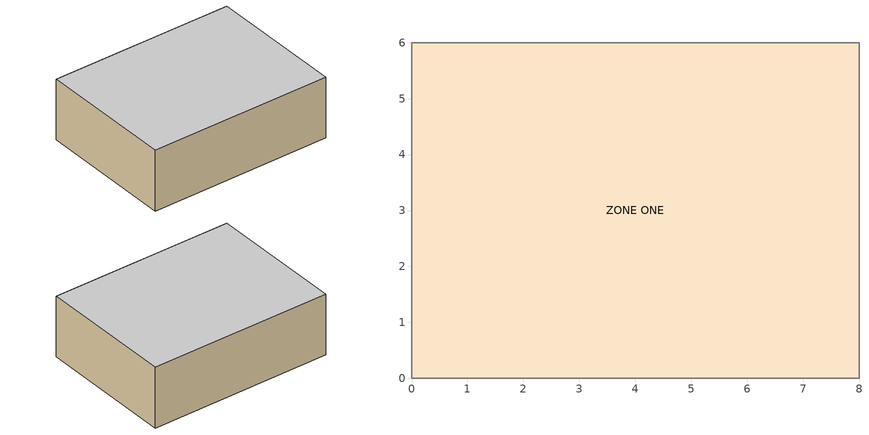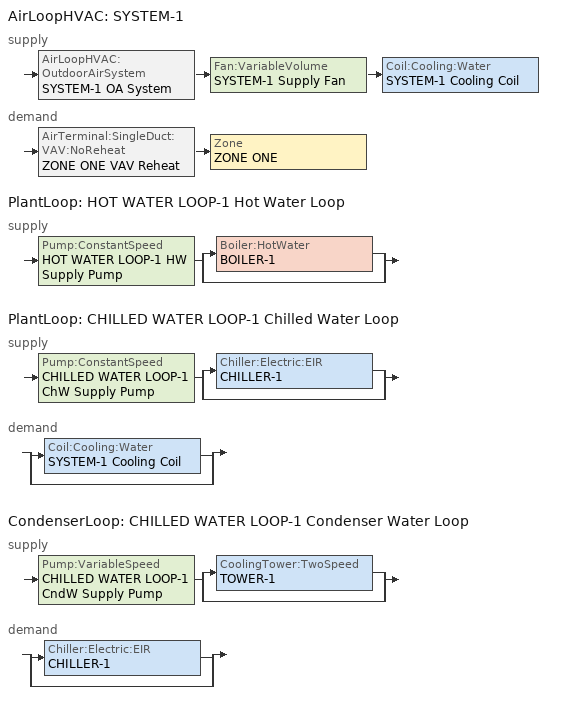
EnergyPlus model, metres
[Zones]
ZONE ONE
 floor adiabatic (LTWALL): 0,0 0,6 8,6 8,0 z0
 wall adiabatic (LTWALL): 8,6 0,6 0,0 8,0 8,6 z0:2.7
 ceiling adiabatic (LTWALL): 0,6 0,0 8,0 8,6 z2.7
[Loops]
AirLoopHVAC 'SYSTEM-1'
 supply: AirLoopHVAC:OutdoorAirSystem 'SYSTEM-1 OA System' > Fan:VariableVolume 'SYSTEM-1 Supply Fan' > Coil:Cooling:Water 'SYSTEM-1 Cooling Coil'
 demand: AirTerminal:SingleDuct:VAV:NoReheat 'ZONE ONE VAV Reheat' > Zone 'ZONE ONE'
PlantLoop 'HOT WATER LOOP-1 Hot Water Loop'
 supply: Pump:ConstantSpeed 'HOT WATER LOOP-1 HW Supply Pump' > split
  | Boiler:HotWater 'BOILER-1'
  | bypass
PlantLoop 'CHILLED WATER LOOP-1 Chilled Water Loop'
 supply: Pump:ConstantSpeed 'CHILLED WATER LOOP-1 ChW Supply Pump' > split
  | Chiller:Electric:EIR 'CHILLER-1'
  | bypass
 demand: split
  | Coil:Cooling:Water 'SYSTEM-1 Cooling Coil'
  | bypass
CondenserLoop 'CHILLED WATER LOOP-1 Condenser Water Loop'
 supply: Pump:VariableSpeed 'CHILLED WATER LOOP-1 CndW Supply Pump' > split
  | CoolingTower:TwoSpeed 'TOWER-1'
  | bypass
 demand: split
  | Chiller:Electric:EIR 'CHILLER-1'
  | bypass
[Site:Location]
DES_MOINES_IA_USA Design_Conditions: Latitude {deg}=41.53; Longitude {deg}=-93.65; Time Zone {hr}=-6; Elevation {m}=294
[SizingPeriod:DesignDay]
DES_MOINES Ann Clg 1% Condns DB=>MWB: Month=7; Day of Month=21; Day Type=SummerDesignDay; Maximum Dry-Bulb Temperature {C}=32.4; Daily Dry-Bulb Temperature Range {deltaC}=10.2; Humidity Condition Type=Wetbulb; Wetbulb or DewPoint at Maximum Dry-Bulb {C}=23.8; Barometric Pressure {Pa}=97843; Wind Speed {m/s}=5.5; Wind Direction {deg}=190; Rain Indicator=No; Snow Indicator=No; Daylight Saving Time Indicator=No; Solar Model Indicator=ASHRAEClearSky; Sky Clearness=1
[Building]
Case CC120: North Axis {deg}=0; Terrain=Country; Loads Convergence Tolerance Value=0.04; Temperature Convergence Tolerance Value {deltaC}=0.004; Solar Distribution=FullInteriorAndExterior; Minimum Number of Warmup Days=6
[Material] Roughness=VeryRough; Thickness {m}=1; Conductivity {W/m-K}=0.04; Density {kg/m3}=32.03; Specific Heat {J/kg-K}=830; Thermal Absorptance=1e-07; Solar Absorptance=1e-07; Visible Absorptance=1e-07
INSULATION-EXT; INSULATION-INT
[Construction]
LTWALL: INSULATION-EXT, INSULATION-INT
[Zone]
ZONE ONE: Type=1; Multiplier=1; Ceiling Height {m}=2.7; Volume {m3}=129.6
[OtherEquipment]
ZONE ONE OthEq 1: Zone or ZoneList=ZONE ONE; Schedule=Sch 1; Design Level Calculation Method=EquipmentLevel; Design Level {W}=0; Fraction Latent=0; Fraction Radiant=0; Fraction Lost=0
[CondenserEquipmentOperationSchemes]
RHH-CHILLED WATER LOOP-1 Condenser Operation: Control Scheme 1=CHILLED WATER LOOP-1 Condenser Operation All Hours; Control Scheme 1 Schedule=COMPACT HVAC-ALWAYS 1
[PlantEquipmentOperation:CoolingLoad] Load Range 1 Lower Limit {W}=0; Load Range 1 Upper Limit {W}=1000000000000000
Name | Range 1 Equipment List
CHILLED WATER LOOP-1 Condenser Operation All Hours | CHILLED WATER LOOP-1 All Condensers
CHILLED WATER LOOP-1 Chiller Operation All Hours | CHILLED WATER LOOP-1 All Chillers
[PlantEquipmentList]
CHILLED WATER LOOP-1 All Condensers: TOWER-1
HOT WATER LOOP-1 All Equipment: BOILER-1
CHILLED WATER LOOP-1 All Chillers: CHILLER-1
[ThermostatSetpoint:DualSetpoint]
All Zones Dual SP Control: Heating Setpoint Temperature Schedule=HeatCool Setpoints; Cooling Setpoint Temperature Schedule=HeatCool Setpoints
[ZoneControl:Thermostat]
ZONE ONE Thermostat: Zone or ZoneList=ZONE ONE; Control Type Schedule=COMPACT HVAC-ALWAYS 4; Control 1=All Zones Dual SP Control
[Sizing:Zone]
ZONE ONE: Zone Cooling Design Supply Air Temperature Input Method=SupplyAirTemperature; Zone Cooling Design Supply Air Temperature {C}=18; Zone Heating Design Supply Air Temperature Input Method=SupplyAirTemperature; Zone Heating Design Supply Air Temperature {C}=50; Zone Cooling Design Supply Air Humidity Ratio {kgWater/kgDryAir}=0.008; Zone Heating Design Supply Air Humidity Ratio {kgWater/kgDryAir}=0.008; Design Specification Outdoor Air Object=SZ DSOA ZONE ONE; Zone Heating Sizing Factor=0; Zone Cooling Sizing Factor=0; Cooling Design Air Flow Method=Flow/Zone; Cooling Design Air Flow Rate {m3/s}=0.8333; Heating Design Air Flow Method=Flow/Zone; Heating Design Air Flow Rate {m3/s}=0.8333
[DesignSpecification:OutdoorAir]
SZ DSOA ZONE ONE: Outdoor Air Method=Flow/Zone; Outdoor Air Flow per Person {m3/s-person}=0; Outdoor Air Flow per Zone Floor Area {m3/s-m2}=0; Outdoor Air Flow per Zone {m3/s}=0.8333
[Zone equipment]
ZONE ONE: ZONE ONE VAV Reheat
[AirTerminal:SingleDuct:VAV:NoReheat]
ZONE ONE VAV Reheat: Availability Schedule=COMPACT HVAC-ALWAYS 1; Maximum Air Flow Rate {m3/s}=0.8333; Zone Minimum Air Flow Input Method=Constant; Constant Minimum Air Flow Fraction=1
[Sizing:System]
SYSTEM-1: Type of Load to Size On=Sensible; Design Outdoor Air Flow Rate {m3/s}=0.8333; Minimum System Air Flow Ratio=1; Preheat Design Temperature {C}=7; Preheat Design Humidity Ratio {kgWater/kgDryAir}=.008; Precool Design Temperature {C}=11; Precool Design Humidity Ratio {kgWater/kgDryAir}=.008; Central Cooling Design Supply Air Temperature {C}=18; Central Heating Design Supply Air Temperature {C}=16.7; Sizing Option=NonCoincident; 100% Outdoor Air in Cooling=No; 100% Outdoor Air in Heating=No; Central Cooling Design Supply Air Humidity Ratio {kgWater/kgDryAir}=0.008; Central Heating Design Supply Air Humidity Ratio {kgWater/kgDryAir}=0.008; Cooling Design Air Flow Method=Flow/System; Cooling Design Air Flow Rate {m3/s}=0.8333; Heating Design Air Flow Method=Flow/System; Heating Design Air Flow Rate {m3/s}=0.8333; System Outdoor Air Method=ZoneSum
[AirLoopHVAC]
SYSTEM-1: Design Supply Air Flow Rate {m3/s}=0.8333
[AvailabilityManager:NightCycle]
SYSTEM-1 Availability: Applicability Schedule=COMPACT HVAC-ALWAYS 1; Fan Schedule=FanAndCoilAvailSched; Control Type=CycleOnAny; Thermostat Tolerance {deltaC}=1; Cycling Run Time {s}=3600
[SetpointManager:Scheduled] Control Variable=Temperature
Name | Schedule | Setpoint Node or NodeList
SYSTEM-1 Cooling Supply Air Temp Manager | COMPACT HVAC-ALWAYS 18 | SYSTEM-1 Cooling Coil Outlet
HOT WATER LOOP-1 HW Temp Manager | COMPACT HVAC-ALWAYS 82 | HOT WATER LOOP-1 HW Supply Outlet
CHILLER-1 Setpoint Manager | COMPACT HVAC-ALWAYS 6 | CHILLER-1 ChW Outlet
CHILLED WATER LOOP-1 ChW Temp Manager | COMPACT HVAC-ALWAYS 6 | CHILLED WATER LOOP-1 ChW Supply Outlet
CHILLED WATER LOOP-1 CndW Temp Manager | COMPACT HVAC-ALWAYS 29.4 | CHILLED WATER LOOP-1 CndW Supply Outlet
[Coil:Cooling:Water]
SYSTEM-1 Cooling Coil: Availability Schedule=COMPACT HVAC-ALWAYS 1; Design Water Flow Rate {m3/s}=0.00177; Design Air Flow Rate {m3/s}=1.54778; Design Inlet Water Temperature {C}=6.67; Design Inlet Air Temperature {C}=27.78; Design Outlet Air Temperature {C}=12.5; Design Inlet Air Humidity Ratio {kgWater/kgDryAir}=0.0104; Design Outlet Air Humidity Ratio {kgWater/kgDryAir}=0.0087; Type of Analysis=DetailedAnalysis; Heat Exchanger Configuration=CrossFlow
[Controller:WaterCoil]
SYSTEM-1 Cooling Coil Controller: Control Variable=Temperature; Action=Reverse; Actuator Variable=FLOW; Controller Convergence Tolerance {deltaC}=autosize; Maximum Actuated Flow {m3/s}=autosize; Minimum Actuated Flow {m3/s}=0
[SetpointManager:MixedAir]
SYSTEM-1 Cooling Coil Air Temp Manager: Control Variable=Temperature; Setpoint Node or NodeList=SYSTEM-1 Mixed Air Nodes
[Fan:VariableVolume]
SYSTEM-1 Supply Fan: Availability Schedule=FanAndCoilAvailSched; Fan Total Efficiency=0.7; Pressure Rise {Pa}=0; Maximum Flow Rate {m3/s}=0.8333; Fan Power Minimum Flow Rate Input Method=FixedFlowRate; Fan Power Minimum Air Flow Rate {m3/s}=0.8333; Motor Efficiency=0.9; Motor In Airstream Fraction=0; Fan Power Coefficient 1=0.350712; Fan Power Coefficient 2=0.308505; Fan Power Coefficient 3=-0.541374; Fan Power Coefficient 4=0.871988; Fan Power Coefficient 5=0
[Controller:OutdoorAir]
SYSTEM-1 OA Controller: Minimum Outdoor Air Flow Rate {m3/s}=0.8333; Maximum Outdoor Air Flow Rate {m3/s}=0.8333; Economizer Control Type=NoEconomizer; Economizer Control Action Type=ModulateFlow; Lockout Type=NoLockout; Minimum Limit Type=ProportionalMinimum; Minimum Outdoor Air Schedule=COMPACT SYSTEM-1 Outside Air Sched
[Sizing:Plant]
Name | Loop Type | Design Loop Exit Temperature {C} | Loop Design Temperature Difference {deltaC}
HOT WATER LOOP-1 Hot Water Loop | Heating | 82 | 11
CHILLED WATER LOOP-1 Chilled Water Loop | Cooling | 6 | 6.67
CHILLED WATER LOOP-1 Condenser Water Loop | Condenser | 29.4 | 5.6
[PlantLoop] Maximum Loop Flow Rate {m3/s}=autosize; Minimum Loop Flow Rate {m3/s}=0; Plant Loop Volume {m3}=autosize; Load Distribution Scheme=SequentialLoad; Plant Loop Demand Calculation Scheme=SingleSetpoint
Name | Fluid Type | Plant Equipment Operation Scheme | Maximum Loop Temperature {C} | Minimum Loop Temperature {C} | User Defined Fluid Type
HOT WATER LOOP-1 Hot Water Loop | Water | HOT WATER LOOP-1 Operation | 100 | 10
CHILLED WATER LOOP-1 Chilled Water Loop | UserDefinedFluidType | CHILLED WATER LOOP-1 Chiller Operation | 98 | 1 | Ethylene35Percent
[PlantEquipmentOperationSchemes] Control Scheme 1 Schedule=COMPACT HVAC-ALWAYS 1
Name | Control Scheme 1
HOT WATER LOOP-1 Operation | HOT WATER LOOP-1 Operation All Hours
CHILLED WATER LOOP-1 Chiller Operation | CHILLED WATER LOOP-1 Chiller Operation All Hours
[PlantEquipmentOperation:HeatingLoad]
HOT WATER LOOP-1 Operation All Hours: Load Range 1 Lower Limit {W}=0; Load Range 1 Upper Limit {W}=1000000000000000; Range 1 Equipment List=HOT WATER LOOP-1 All Equipment
[Pump:ConstantSpeed] Rated Flow Rate {m3/s}=autosize; Rated Power Consumption {W}=autosize; Motor Efficiency=0.9; Fraction of Motor Inefficiencies to Fluid Stream=0; Pump Control Type=Intermittent
Name | Rated Pump Head {Pa} | Pump Flow Rate Schedule
HOT WATER LOOP-1 HW Supply Pump | 179352
CHILLED WATER LOOP-1 ChW Supply Pump | 0 | COMPACT HVAC-ALWAYS 1
[Boiler:HotWater]
BOILER-1: Fuel Type=NaturalGas; Nominal Capacity {W}=autosize; Nominal Thermal Efficiency=0.8; Efficiency Curve Temperature Evaluation Variable=LeavingBoiler; Normalized Boiler Efficiency Curve=BOILER-1 Efficiency Curve; Design Water Outlet Temperature {C}=81; Design Water Flow Rate {m3/s}=autosize; Minimum Part Load Ratio=0; Maximum Part Load Ratio=1.1; Optimum Part Load Ratio=1; Water Outlet Upper Temperature Limit {C}=100; Boiler Flow Mode=ConstantFlow; Parasitic Electric Load {W}=0
[Chiller:Electric:EIR]
CHILLER-1: Reference Capacity {W}=60000; Reference COP {W/W}=3; Reference Leaving Chilled Water Temperature {C}=6.67; Reference Entering Condenser Fluid Temperature {C}=29.4; Reference Chilled Water Flow Rate {m3/s}=autosize; Reference Condenser Fluid Flow Rate {m3/s}=autosize; Cooling Capacity Function of Temperature Curve=CHILLER-1 CentCapFT; Electric Input to Cooling Output Ratio Function of Temperature Curve=CHILLER-1 CentEIRFT; Electric Input to Cooling Output Ratio Function of Part Load Ratio Curve=CHILLER-1 CentEIRFPLR; Minimum Part Load Ratio=0; Maximum Part Load Ratio=1; Optimum Part Load Ratio=1; Minimum Unloading Ratio=0.25; Condenser Type=WaterCooled; Condenser Fan Power Ratio {W/W}=0; Fraction of Compressor Electric Consumption Rejected by Condenser=1; Leaving Chilled Water Lower Temperature Limit {C}=5; Chiller Flow Mode=VariableFlow; Design Heat Recovery Water Flow Rate {m3/s}=0
[CoolingTower:TwoSpeed]
TOWER-1: Design Water Flow Rate {m3/s}=autosize; High Fan Speed Air Flow Rate {m3/s}=autosize; High Fan Speed Fan Power {W}=autosize; High Fan Speed U-Factor Times Area Value {W/K}=autosize; Low Fan Speed Air Flow Rate {m3/s}=autocalculate; Low Fan Speed Fan Power {W}=autocalculate; Low Fan Speed Fan Power Sizing Factor=0.16; Low Fan Speed U-Factor Times Area Value {W/K}=autocalculate; Low Fan Speed U-Factor Times Area Sizing Factor=0.6; Free Convection Regime Air Flow Rate {m3/s}=autocalculate; Free Convection Regime U-Factor Times Area Value {W/K}=autocalculate; Performance Input Method=UFactorTimesAreaAndDesignWaterFlowRate
[CondenserLoop]
CHILLED WATER LOOP-1 Condenser Water Loop: Fluid Type=Water; Condenser Equipment Operation Scheme=RHH-CHILLED WATER LOOP-1 Condenser Operation; Maximum Loop Temperature {C}=80; Minimum Loop Temperature {C}=5; Maximum Loop Flow Rate {m3/s}=autosize; Minimum Loop Flow Rate {m3/s}=0; Condenser Loop Volume {m3}=autosize; Load Distribution Scheme=SequentialLoad
[Pump:VariableSpeed]
CHILLED WATER LOOP-1 CndW Supply Pump: Rated Flow Rate {m3/s}=autosize; Rated Pump Head {Pa}=0; Rated Power Consumption {W}=autosize; Motor Efficiency=0.9; Fraction of Motor Inefficiencies to Fluid Stream=0; Coefficient 1 of the Part Load Performance Curve=0; Coefficient 2 of the Part Load Performance Curve=1; Coefficient 3 of the Part Load Performance Curve=0; Coefficient 4 of the Part Load Performance Curve=0; Minimum Flow Rate {m3/s}=0; Pump Control Type=Intermittent; Pump Flow Rate Schedule=COMPACT HVAC-ALWAYS 1
[Schedule:Day:Hourly]
Day Sch 1; SystemOnDaySched: 1, 1, 1, 1, 1, 1, 1, 1, 1, 1, 1, 1, 1, 1, 1, 1, 1, 1, 1, 1, 1, 1, 1, 1
Zone HeatCool Setpoint All Days: 22.2, 22.2, 22.2, 22.2, 22.2, 22.2, 22.2, 22.2, 22.2, 22.2, 22.2, 22.2, 22.2, 22.2, 22.2, 22.2, 22.2, 22.2, 22.2, 22.2, 22.2, 22.2, 22.2, 22.2
[Schedule:Week:Daily]
Week Sch 1: Day Sch 1, Day Sch 1, Day Sch 1, Day Sch 1, Day Sch 1, Day Sch 1, Day Sch 1, Day Sch 1, Day Sch 1, Day Sch 1, Day Sch 1, Day Sch 1
Zone HeatCool Setpoint All Weeks: Zone HeatCool Setpoint All Days, Zone HeatCool Setpoint All Days, Zone HeatCool Setpoint All Days, Zone HeatCool Setpoint All Days, Zone HeatCool Setpoint All Days, Zone HeatCool Setpoint All Days, Zone HeatCool Setpoint All Days, Zone HeatCool Setpoint All Days, Zone HeatCool Setpoint All Days, Zone HeatCool Setpoint All Days, Zone HeatCool Setpoint All Days, Zone HeatCool Setpoint All Days
FanAndCoilWeekSched: SystemOnDaySched, SystemOnDaySched, SystemOnDaySched, SystemOnDaySched, SystemOnDaySched, SystemOnDaySched, SystemOnDaySched, SystemOnDaySched, SystemOnDaySched, SystemOnDaySched, SystemOnDaySched, SystemOnDaySched
[Schedule:Year]
Sch 1: Week Sch 1, 1, 1, 12, 31
HeatCool Setpoints: Zone HeatCool Setpoint All Weeks, 1, 1, 12, 31
FanAndCoilAvailSched: FanAndCoilWeekSched, 1, 1, 12, 31
[Schedule:Compact]
COMPACT HVAC-ALWAYS 1: Through: 12/31, For: AllDays, Until: 24:00, 1
COMPACT HVAC-ALWAYS 4: Through: 12/31, For: AllDays, Until: 24:00, 4
COMPACT HVAC-ALWAYS 18: Through: 12/31, For: AllDays, Until: 24:00, 18
COMPACT SYSTEM-1 Outside Air Sched: Through: 12/31, For: AllDays, Until: 7:00, 1, Until: 18:00, 1, Until  24:00, 1
COMPACT HVAC-ALWAYS 82: Through: 12/31, For: AllDays, Until: 24:00, 82
COMPACT HVAC-ALWAYS 6: Through: 12/31, For: AllDays, Until: 24:00, 6
COMPACT HVAC-ALWAYS 29.4: Through: 12/31, For: AllDays, Until: 24:00, 29.4
[Curve:Quadratic] Minimum Value of x=0; Maximum Value of x=1
Name | Coefficient1 Constant | Coefficient2 x | Coefficient3 x**2
BOILER-1 Efficiency Curve | 0.97 | 0.0633 | -0.0333
CHILLER-1 CentEIRFPLR | 0.222903 | 0.313387 | 0.46371
[Curve:Biquadratic] Minimum Value of x=5; Maximum Value of x=10; Minimum Value of y=24; Maximum Value of y=35
Name | Coefficient1 Constant | Coefficient2 x | Coefficient3 x**2 | Coefficient4 y | Coefficient5 y**2 | Coefficient6 x*y
CHILLER-1 CentCapFT | 0.257896 | 0.0389016 | -0.00021708 | 0.0468684 | -0.00094284 | -0.00034344
CHILLER-1 CentEIRFT | 0.933884 | -0.058212 | 0.00450036 | 0.00243 | 0.000486 | -0.001215
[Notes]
IEA CHILLED WATER SYSTEM - Exercise 2A - Cooling Coil Comparative Test.idf
Case CC120 - Variable water flow, max rate = 1.77 l/s = 0.00177 m3/s
Constant air flow = 3000 m3/h = 0.8333 m3/s
Constant air discharge temp = 18C
100% outside air
Constant chilled water supply temp to cooling coil = 6C
Basic file description: HVAC-BESTEST Low-Mass Building
Author:   R. H. Henninger,  GARD Analytics, Inc.
Date:     November 14, 2006
Run:      May thru September with TMY2 weather file provided with spec
Building: Fictional 1 zone building with near abiabatic surfaces and no windows.
No internal load, no infiltration
System:   None.
Plant:    None.
DES_MOINES_IA_USA Annual Cooling (DB=>MWB) 1%, MaxDB=32.4°C MWB=23.8°C
Material layer names follow:
